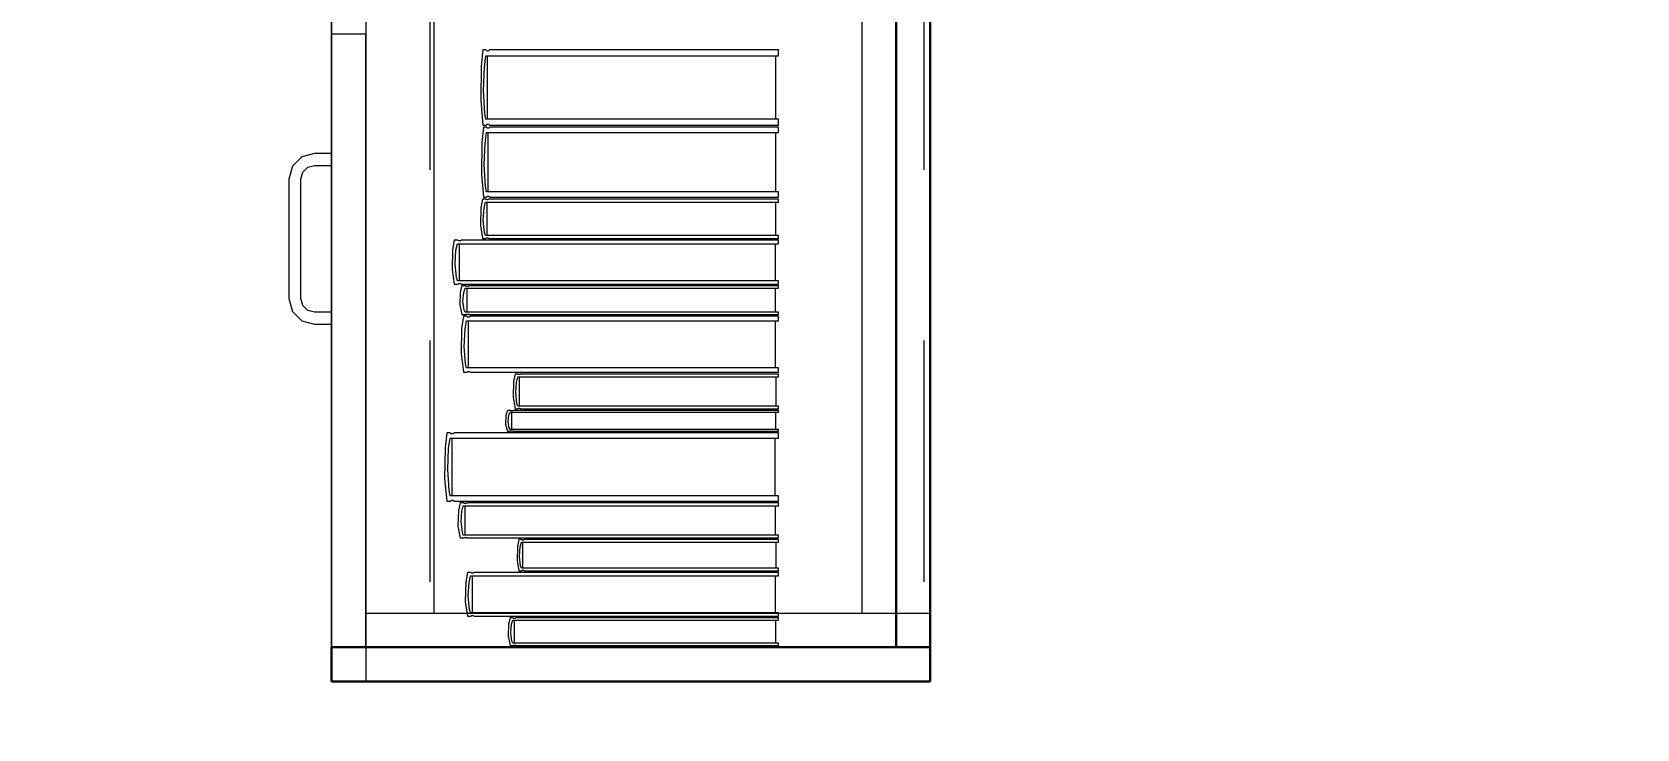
# Model space of a CAD drawing. Header units: inches. Extents: x -19 to 5698, y -728 to 92.
# Drawn here: x 114.645 to 115.583, y 6.749 to 7.157 of the extents above; entities that cross this region are included whole.
import ezdxf

# ---------------------------------------------------------------- set-up
doc = ezdxf.new("R2010")
doc.units = ezdxf.units.IN
doc.header["$MEASUREMENT"] = 0
doc.set_wipeout_variables(frame=1)
doc.header["$PDMODE"] = 1
doc.linetypes.add('Línea Oculta', pattern=[0.195611, 0.141111, -0.0545])
doc.linetypes.add('Wipeout_Contour', pattern=[1, 0, -1])
doc.layers.get('0').update_dxf_attribs({"color": 61})
for name, color, linetype in [('02 _ ARQ _ ALB _ Cotas Ejes', 7, 'Continuous'), ('08 _ STR _ EXT _ 08 Placas Inclinadas', 7, 'Continuous'), ('Dibujo 2D - General', 7, 'Continuous'), ('Interior - Mobiliario', 7, 'Continuous')]:
    doc.layers.add(name, color=color, linetype=linetype)
doc.styles.add('Estilo_Generado_4', font='swisse.ttf')
doc.dimstyles.new('Estilo_Generado__1', dxfattribs={"dimtxt": 0.125, "dimasz": 0.095, "dimexe": 0.18, "dimexo": 0.3, "dimgap": 0, "dimtad": 0, "dimtih": 1, "dimtoh": 1, "dimzin": 0, "dimdsep": 46, "dimtxsty": 'Estilo_Generado_4', "dimblk": 'ARROWHEAD_6', "dimblk1": 'ARROWHEAD_6', "dimblk2": 'ARROWHEAD_6', "dimcen": 0.09, "dimse1": 1, "dimse2": 1, "dimclrd": 144, "dimclre": 144, "dimclrt": 7, "dimadec": 0, "dimazin": 0, "dimtfac": 1, "dimtdec": 4, "dimtmove": 0, "dimatfit": 3, "dimfxl": 1, "dimtolj": 1, "dimtzin": 0, "dimarcsym": 0})
doc.dimstyles.new('Estilo_Generado__6', dxfattribs={"dimtxt": 0.125, "dimasz": 0.095, "dimexe": 0.18, "dimexo": 0.0625, "dimgap": 0, "dimtad": 0, "dimzin": 0, "dimdsep": 46, "dimtxsty": 'Estilo_Generado_4', "dimblk": 'ARROWHEAD_6', "dimblk1": 'ARROWHEAD_6', "dimblk2": 'ARROWHEAD_6', "dimcen": 0.09, "dimse1": 1, "dimse2": 1, "dimclrd": 144, "dimclre": 144, "dimclrt": 7, "dimadec": 0, "dimazin": 0, "dimtfac": 1, "dimtdec": 4, "dimtmove": 0, "dimatfit": 3, "dimfxl": 1, "dimtolj": 1, "dimtzin": 0, "dimarcsym": 0})

# ---------------------------------------------------------------- blocks, each defined once
blk = doc.blocks.new('ARROWHEAD_6')
at = {"color": 0, "linetype": 'Continuous', "lineweight": 0}
for p, q in [((-0.5, -0.5), (0.5, 0.5)), ((0, 0), (-1, 0))]:
    blk.add_line(p, q, dxfattribs=at)
blk = doc.blocks.new('*D90', base_point=(804.05902, 0))
at = {"layer": '02 _ ARQ _ ALB _ Cotas Ejes', "color": 144, "linetype": 'Continuous', "lineweight": -2, "transparency": 16777216}
for p, q in [((108.91499, 2.28411), (112.08863, 2.28411)), ((115.725, 2.28411), (112.47606, 2.28411))]:
    blk.add_line(p, q, dxfattribs=at)
at = {"layer": 'Defpoints', "color": 0, "linetype": 'Continuous', "transparency": 16777216}
for p in [(108.81999, 7.45), (115.82, 7.45), (115.82, 2.28411)]:
    blk.add_point(p, dxfattribs=at)
at = {"layer": '02 _ ARQ _ ALB _ Cotas Ejes', "color": 144, "linetype": 'Continuous', "lineweight": -2, "transparency": 16777216, "xscale": 0.095, "yscale": 0.095, "zscale": 0.095, "rotation": 180}
blk.add_blockref('ARROWHEAD_6', (108.81999, 2.28411), dxfattribs=at)
at = {"layer": '02 _ ARQ _ ALB _ Cotas Ejes', "color": 144, "linetype": 'Continuous', "lineweight": -2, "transparency": 16777216, "xscale": 0.095, "yscale": 0.095, "zscale": 0.095}
blk.add_blockref('ARROWHEAD_6', (115.82, 2.28411), dxfattribs=at)
at = {"layer": '02 _ ARQ _ ALB _ Cotas Ejes', "color": 7, "linetype": 'Continuous', "lineweight": 13, "transparency": 16777216, "insert": (112.28235, 2.28411), "char_height": 0.125, "attachment_point": 5, "style": 'Estilo_Generado_4'}
blk.add_mtext('\\A1;7.00', dxfattribs=at)
blk = doc.blocks.new('*D97', base_point=(804.05902, 0))
at = {"layer": '02 _ ARQ _ ALB _ Cotas Ejes', "color": 144, "linetype": 'Continuous', "lineweight": -2, "transparency": 16777216}
for p, q in [((114.3928, 7.105), (114.3928, 6.65205)), ((114.3928, 5.89501), (114.3928, 6.27266))]:
    blk.add_line(p, q, dxfattribs=at)
at = {"layer": 'Defpoints', "color": 0, "linetype": 'Continuous', "transparency": 16777216}
for p in [(114.3928, 7.2), (116.07, 7.2), (114.87744, 5.80001)]:
    blk.add_point(p, dxfattribs=at)
at = {"layer": '02 _ ARQ _ ALB _ Cotas Ejes', "color": 144, "linetype": 'Continuous', "lineweight": -2, "transparency": 16777216, "xscale": 0.095, "yscale": 0.095, "zscale": 0.095}
for p, rotation in [((114.3928, 7.2), 90), ((114.3928, 5.80001), 270)]:
    blk.add_blockref('ARROWHEAD_6', p, dxfattribs=dict(at, rotation=rotation))
at = {"layer": '02 _ ARQ _ ALB _ Cotas Ejes', "color": 7, "linetype": 'Continuous', "lineweight": 13, "transparency": 16777216, "insert": (114.3928, 6.46236), "char_height": 0.125, "attachment_point": 5, "rotation": 90, "style": 'Estilo_Generado_4'}
blk.add_mtext('\\A1;1.40', dxfattribs=at)

msp = doc.modelspace()

# ---------------------------------------------------------------- wipeouts: each hides what was drawn before it
at = {"color": 254, "linetype": 'Wipeout_Contour', "lineweight": 0, "ltscale": 4906.165759}
msp.add_wipeout([(117.01364, 5.80001), (117.01364, 6.35), (100.67011, 6.35001), (100.67011, 7.85001), (100.16999, 7.85001), (100.16999, 5.80001)], dxfattribs=at).dxf.layer = 'Dibujo 2D - General'

# ---------------------------------------------------------------- next in the draw order: linework, layer by layer
at = {"layer": 'Interior - Mobiliario', "color": 175, "linetype": 'Continuous', "lineweight": 13}
for p, q in [((114.83997, 8.2572), (114.83997, 6.7972)), ((115.14997, 6.7972), (115.14997, 8.2572)), ((114.83997, 8.2372), (114.83997, 6.8172)), ((114.87997, 6.8172), (114.87997, 8.2372)), ((115.12997, 8.2372), (115.12997, 6.8172)), ((114.81997, 7.1562), (114.83997, 7.1562)), ((114.90835, 7.14683), (114.9074, 7.13714)), ((114.91023, 7.14683), (114.90835, 7.14683)), ((114.90928, 7.13668), (114.91008, 7.14329)), ((114.91008, 7.14329), (115.08131, 7.14329)), ((114.91033, 7.14666), (114.91023, 7.14683)), ((114.91054, 7.14639), (114.91033, 7.14666)), ((114.91078, 7.1462), (114.91054, 7.14639)), ((114.91103, 7.1461), (114.91078, 7.1462)), ((114.91094, 7.14329), (114.91094, 7.10618)), ((114.91129, 7.14609), (114.91103, 7.1461)), ((114.91154, 7.14617), (114.91129, 7.14609)), ((114.91178, 7.14634), (114.91154, 7.14617)), ((114.912, 7.14659), (114.91178, 7.14634)), ((114.91215, 7.14683), (114.912, 7.14659)), ((115.08131, 7.14683), (114.91215, 7.14683)), ((115.07959, 7.10618), (115.07959, 7.14329)), ((115.08131, 7.14329), (115.08131, 7.14683)), ((114.9074, 7.13714), (114.90719, 7.11738)), ((114.90884, 7.12308), (114.90928, 7.13668)), ((114.90957, 7.10953), (114.90884, 7.12308)), ((114.90719, 7.11738), (114.90835, 7.10264)), ((114.91008, 7.10618), (114.90957, 7.10953)), ((115.08131, 7.10618), (114.91008, 7.10618)), ((114.91023, 7.10264), (114.91037, 7.10288)), ((114.91037, 7.10288), (114.9106, 7.10313)), ((114.9106, 7.10313), (114.91084, 7.1033)), ((114.91084, 7.1033), (114.91109, 7.10338)), ((114.91109, 7.10338), (114.91134, 7.10337)), ((114.91134, 7.10337), (114.91159, 7.10327)), ((114.91159, 7.10327), (114.91183, 7.10308)), ((114.91183, 7.10308), (114.91205, 7.10282)), ((114.91205, 7.10282), (114.91215, 7.10264)), ((115.08131, 7.10264), (115.08131, 7.10618)), ((114.9087, 7.10164), (114.90775, 7.09262)), ((114.90835, 7.10264), (114.91023, 7.10264)), ((114.91057, 7.10164), (114.9087, 7.10164)), ((114.90963, 7.09219), (114.91042, 7.09835)), ((114.91042, 7.09835), (115.08131, 7.09835)), ((114.91067, 7.10148), (114.91057, 7.10164)), ((114.91089, 7.10123), (114.91067, 7.10148)), ((114.91112, 7.10106), (114.91089, 7.10123)), ((114.91137, 7.10097), (114.91112, 7.10106)), ((114.91129, 7.09835), (114.91129, 7.06378)), ((114.91163, 7.10096), (114.91137, 7.10097)), ((114.91188, 7.10103), (114.91163, 7.10096)), ((114.91212, 7.10119), (114.91188, 7.10103)), ((114.91234, 7.10142), (114.91212, 7.10119)), ((114.91215, 7.10264), (115.08131, 7.10264)), ((114.91249, 7.10164), (114.91234, 7.10142)), ((115.08131, 7.10164), (114.91249, 7.10164)), ((115.07959, 7.06378), (115.07959, 7.09835)), ((115.08131, 7.09835), (115.08131, 7.10164)), ((114.80247, 7.0842), (114.79698, 7.0787)), ((114.80997, 7.0862), (114.80247, 7.0842)), ((114.81997, 7.0862), (114.80997, 7.0862)), ((114.81997, 7.0792), (114.81997, 7.0862)), ((114.90775, 7.09262), (114.90754, 7.07421)), ((114.90919, 7.07952), (114.90963, 7.09219)), ((114.79698, 7.0787), (114.79497, 7.0712)), ((114.80197, 7.0712), (114.80304, 7.0752)), ((114.80304, 7.0752), (114.80597, 7.07813)), ((114.80597, 7.07813), (114.80997, 7.0792)), ((114.80997, 7.0792), (114.81997, 7.0792)), ((114.90991, 7.0669), (114.90919, 7.07952)), ((114.79497, 7.0712), (114.79497, 7.0012)), ((114.80197, 7.0012), (114.80197, 7.0712)), ((114.90754, 7.07421), (114.9087, 7.06049)), ((114.91042, 7.06378), (114.90991, 7.0669)), ((114.90811, 7.05949), (114.90716, 7.05442)), ((114.90999, 7.05949), (114.90811, 7.05949)), ((114.9087, 7.06049), (114.91057, 7.06049)), ((114.90905, 7.05418), (114.90984, 7.05764)), ((114.90984, 7.05764), (115.08131, 7.05764)), ((114.91009, 7.0594), (114.90999, 7.05949)), ((114.91031, 7.05926), (114.91009, 7.0594)), ((114.91055, 7.05916), (114.91031, 7.05926)), ((115.08131, 7.06378), (114.91042, 7.06378)), ((114.9108, 7.05911), (114.91055, 7.05916)), ((114.91057, 7.06049), (114.91072, 7.06071)), ((114.91071, 7.05764), (114.91071, 7.03824)), ((114.91072, 7.06071), (114.91094, 7.06094)), ((114.91105, 7.0591), (114.9108, 7.05911)), ((114.91094, 7.06094), (114.91118, 7.0611)), ((114.9113, 7.05914), (114.91105, 7.0591)), ((114.91118, 7.0611), (114.91143, 7.06117)), ((114.91154, 7.05923), (114.9113, 7.05914)), ((114.91143, 7.06117), (114.91169, 7.06116)), ((114.91177, 7.05936), (114.91154, 7.05923)), ((114.91169, 7.06116), (114.91193, 7.06107)), ((114.91191, 7.05949), (114.91177, 7.05936)), ((115.08131, 7.05949), (114.91191, 7.05949)), ((114.91193, 7.06107), (114.91217, 7.0609)), ((114.91217, 7.0609), (114.91239, 7.06065)), ((114.91239, 7.06065), (114.91249, 7.06049)), ((114.91249, 7.06049), (115.08131, 7.06049)), ((115.07958, 7.03824), (115.07958, 7.05764)), ((115.08131, 7.06049), (115.08131, 7.06378)), ((115.08131, 7.05764), (115.08131, 7.05949)), ((114.90716, 7.05442), (114.90695, 7.04409)), ((114.9086, 7.04707), (114.90905, 7.05418)), ((114.90933, 7.03999), (114.9086, 7.04707)), ((114.90695, 7.04409), (114.90811, 7.03639)), ((114.90984, 7.03824), (114.90933, 7.03999)), ((115.08131, 7.03824), (114.90984, 7.03824)), ((115.08131, 7.03639), (115.08131, 7.03824)), ((114.89058, 7.02975), (114.89034, 7.01824)), ((114.89162, 7.03539), (114.89058, 7.02975)), ((114.89368, 7.03539), (114.89162, 7.03539)), ((114.89216, 7.02156), (114.89264, 7.02948)), ((114.89264, 7.02948), (114.89351, 7.03333)), ((114.89351, 7.03333), (115.08131, 7.03333)), ((114.89378, 7.03529), (114.89368, 7.03539)), ((114.89402, 7.03514), (114.89378, 7.03529)), ((114.89428, 7.03503), (114.89402, 7.03514)), ((114.89456, 7.03497), (114.89428, 7.03503)), ((114.89446, 7.03333), (114.89446, 7.01171)), ((114.89484, 7.03496), (114.89456, 7.03497)), ((114.89511, 7.03501), (114.89484, 7.03496)), ((114.89538, 7.03511), (114.89511, 7.03501)), ((114.89562, 7.03526), (114.89538, 7.03511)), ((114.89578, 7.03539), (114.89562, 7.03526)), ((115.08131, 7.03539), (114.89578, 7.03539)), ((114.90811, 7.03639), (114.90999, 7.03639)), ((114.90999, 7.03639), (114.91013, 7.03652)), ((114.91013, 7.03652), (114.91036, 7.03665)), ((114.91036, 7.03665), (114.9106, 7.03674)), ((114.9106, 7.03674), (114.91085, 7.03678)), ((114.91085, 7.03678), (114.91111, 7.03677)), ((114.91111, 7.03677), (114.91136, 7.03672)), ((114.91136, 7.03672), (114.9116, 7.03662)), ((114.9116, 7.03662), (114.91181, 7.03648)), ((114.91181, 7.03648), (114.91191, 7.03639)), ((114.91191, 7.03639), (115.08131, 7.03639)), ((115.07942, 7.01171), (115.07942, 7.03333)), ((115.08131, 7.03333), (115.08131, 7.03539)), ((114.89295, 7.01366), (114.89216, 7.02156)), ((114.89034, 7.01824), (114.89162, 7.00965)), ((114.89162, 7.00965), (114.89368, 7.00965)), ((114.89351, 7.01171), (114.89295, 7.01366)), ((115.08131, 7.01171), (114.89351, 7.01171)), ((114.89368, 7.00965), (114.89383, 7.00979)), ((114.89383, 7.00979), (114.89408, 7.00994)), ((114.89408, 7.00994), (114.89434, 7.01004)), ((114.89434, 7.01004), (114.89462, 7.01008)), ((114.89462, 7.01008), (114.8949, 7.01008)), ((114.8949, 7.01008), (114.89517, 7.01002)), ((114.89517, 7.01002), (114.89543, 7.00991)), ((114.89543, 7.00991), (114.89567, 7.00975)), ((114.89567, 7.00975), (114.89578, 7.00965)), ((114.89578, 7.00965), (115.08131, 7.00965)), ((115.08131, 7.00965), (115.08131, 7.01171)), ((114.79497, 7.0012), (114.79698, 6.9937)), ((114.80304, 6.9972), (114.80197, 7.0012)), ((114.89515, 7.00498), (114.89492, 6.99748)), ((114.89616, 7.00865), (114.89515, 7.00498)), ((114.89817, 7.00865), (114.89616, 7.00865)), ((114.89669, 6.99964), (114.89716, 7.0048)), ((114.89746, 6.9945), (114.89669, 6.99964)), ((114.89716, 7.0048), (114.89801, 7.00731)), ((114.89801, 7.00731), (115.08131, 7.00731)), ((114.89827, 7.00859), (114.89817, 7.00865)), ((114.89851, 7.00849), (114.89827, 7.00859)), ((114.89876, 7.00841), (114.89851, 7.00849)), ((114.89903, 7.00838), (114.89876, 7.00841)), ((114.89894, 7.00731), (114.89894, 6.99323)), ((114.8993, 7.00837), (114.89903, 7.00838)), ((114.89957, 7.0084), (114.8993, 7.00837)), ((114.89983, 7.00847), (114.89957, 7.0084)), ((114.90007, 7.00856), (114.89983, 7.00847)), ((114.90022, 7.00865), (114.90007, 7.00856)), ((115.08131, 7.00865), (114.90022, 7.00865)), ((115.07946, 6.99323), (115.07946, 7.00731)), ((115.08131, 7.00731), (115.08131, 7.00865)), ((114.79698, 6.9937), (114.80247, 6.98821)), ((114.80597, 6.99428), (114.80304, 6.9972)), ((114.80997, 6.9932), (114.80597, 6.99428)), ((114.81997, 6.9932), (114.80997, 6.9932)), ((114.81997, 6.9862), (114.81997, 6.9932)), ((114.89492, 6.99748), (114.89616, 6.99189)), ((114.89697, 6.99089), (114.89597, 6.98369)), ((114.89616, 6.99189), (114.89817, 6.99189)), ((114.89898, 6.99089), (114.89697, 6.99089)), ((114.89801, 6.99323), (114.89746, 6.9945)), ((115.08131, 6.99323), (114.89801, 6.99323)), ((114.89817, 6.99189), (114.89832, 6.99198)), ((114.89832, 6.99198), (114.89856, 6.99207)), ((114.89856, 6.99207), (114.89882, 6.99214)), ((114.89882, 6.99214), (114.89909, 6.99217)), ((114.89908, 6.99076), (114.89898, 6.99089)), ((114.89931, 6.99056), (114.89908, 6.99076)), ((114.89909, 6.99217), (114.89936, 6.99216)), ((114.89957, 6.99042), (114.89931, 6.99056)), ((114.89936, 6.99216), (114.89963, 6.99212)), ((114.89983, 6.99035), (114.89957, 6.99042)), ((114.89963, 6.99212), (114.89989, 6.99205)), ((114.90011, 6.99034), (114.89983, 6.99035)), ((114.89989, 6.99205), (114.90012, 6.99195)), ((114.90037, 6.9904), (114.90011, 6.99034)), ((114.90012, 6.99195), (114.90022, 6.99189)), ((114.90022, 6.99189), (115.08131, 6.99189)), ((114.90063, 6.99052), (114.90037, 6.9904)), ((114.90087, 6.99071), (114.90063, 6.99052)), ((114.90102, 6.99089), (114.90087, 6.99071)), ((115.08131, 6.99089), (114.90102, 6.99089)), ((115.08131, 6.99189), (115.08131, 6.99323)), ((115.08131, 6.98826), (115.08131, 6.99089)), ((114.80247, 6.98821), (114.80997, 6.9862)), ((114.80997, 6.9862), (114.81997, 6.9862)), ((114.89597, 6.98369), (114.89574, 6.96903)), ((114.8975, 6.97326), (114.89797, 6.98335)), ((114.89797, 6.98335), (114.89882, 6.98826)), ((114.89882, 6.98826), (115.08131, 6.98826)), ((114.89974, 6.98826), (114.89974, 6.96071)), ((115.07947, 6.96071), (115.07947, 6.98826)), ((114.89827, 6.9632), (114.8975, 6.97326)), ((114.89574, 6.96903), (114.89697, 6.95809)), ((114.89882, 6.96071), (114.89827, 6.9632)), ((114.89697, 6.95809), (114.89898, 6.95809)), ((115.08131, 6.96071), (114.89882, 6.96071)), ((114.89898, 6.95809), (114.89913, 6.95826)), ((114.89913, 6.95826), (114.89937, 6.95845)), ((114.89937, 6.95845), (114.89963, 6.95858)), ((114.89963, 6.95858), (114.89989, 6.95864)), ((114.89989, 6.95864), (114.90017, 6.95863)), ((114.90017, 6.95863), (114.90043, 6.95855)), ((114.90043, 6.95855), (114.90069, 6.95841)), ((114.90069, 6.95841), (114.90092, 6.95822)), ((114.90092, 6.95822), (114.90102, 6.95809)), ((114.90102, 6.95809), (115.08131, 6.95809)), ((114.92636, 6.95262), (114.92617, 6.94351)), ((114.9272, 6.95709), (114.92636, 6.95262)), ((114.92888, 6.95709), (114.9272, 6.95709)), ((114.92803, 6.95241), (114.92874, 6.95546)), ((114.92874, 6.95546), (115.08131, 6.95546)), ((114.92896, 6.95701), (114.92888, 6.95709)), ((114.92916, 6.95689), (114.92896, 6.95701)), ((114.92937, 6.9568), (114.92916, 6.95689)), ((114.92959, 6.95675), (114.92937, 6.9568)), ((114.92951, 6.95546), (114.92951, 6.93834)), ((114.92982, 6.95675), (114.92959, 6.95675)), ((114.93004, 6.95679), (114.92982, 6.95675)), ((114.93026, 6.95686), (114.93004, 6.95679)), ((114.93046, 6.95698), (114.93026, 6.95686)), ((114.93058, 6.95709), (114.93046, 6.95698)), ((115.08131, 6.95709), (114.93058, 6.95709)), ((115.07977, 6.93834), (115.07977, 6.95546)), ((115.08131, 6.95809), (115.08131, 6.96071)), ((115.08131, 6.95546), (115.08131, 6.95709)), ((114.92617, 6.94351), (114.9272, 6.93671)), ((114.92764, 6.94613), (114.92803, 6.95241)), ((114.92829, 6.93989), (114.92764, 6.94613)), ((114.92269, 6.93571), (114.92182, 6.93307)), ((114.92441, 6.93571), (114.92269, 6.93571)), ((114.92355, 6.93294), (114.92428, 6.93475)), ((114.92428, 6.93475), (115.08131, 6.93475)), ((114.9245, 6.93566), (114.92441, 6.93571)), ((114.9247, 6.93559), (114.9245, 6.93566)), ((114.92492, 6.93554), (114.9247, 6.93559)), ((114.92515, 6.93551), (114.92492, 6.93554)), ((114.92507, 6.93475), (114.92507, 6.92463)), ((114.92538, 6.93551), (114.92515, 6.93551)), ((114.92561, 6.93553), (114.92538, 6.93551)), ((114.92584, 6.93558), (114.92561, 6.93553)), ((114.92604, 6.93565), (114.92584, 6.93558)), ((114.92617, 6.93571), (114.92604, 6.93565)), ((115.08131, 6.93571), (114.92617, 6.93571)), ((114.9272, 6.93671), (114.92888, 6.93671)), ((114.92874, 6.93834), (114.92829, 6.93989)), ((115.08131, 6.93834), (114.92874, 6.93834)), ((114.92888, 6.93671), (114.929, 6.93682)), ((114.929, 6.93682), (114.9292, 6.93694)), ((114.9292, 6.93694), (114.92942, 6.93701)), ((114.92942, 6.93701), (114.92964, 6.93705)), ((114.92964, 6.93705), (114.92987, 6.93705)), ((114.92987, 6.93705), (114.93009, 6.937)), ((114.93009, 6.937), (114.9303, 6.93691)), ((114.9303, 6.93691), (114.9305, 6.93679)), ((114.9305, 6.93679), (114.93058, 6.93671)), ((114.93058, 6.93671), (115.08131, 6.93671)), ((115.07973, 6.92463), (115.07973, 6.93475)), ((115.08131, 6.93671), (115.08131, 6.93834)), ((115.08131, 6.93475), (115.08131, 6.93571)), ((114.92182, 6.93307), (114.92162, 6.92769)), ((114.92162, 6.92769), (114.92269, 6.92367)), ((114.92314, 6.92924), (114.92355, 6.93294)), ((114.9238, 6.92555), (114.92314, 6.92924)), ((114.92428, 6.92463), (114.9238, 6.92555)), ((115.08131, 6.92463), (114.92428, 6.92463)), ((115.08131, 6.92367), (115.08131, 6.92463)), ((114.88731, 6.92267), (114.88624, 6.91389)), ((114.88941, 6.92267), (114.88731, 6.92267)), ((114.88835, 6.91347), (114.88925, 6.91947)), ((114.88925, 6.91947), (115.08131, 6.91947)), ((114.88952, 6.92252), (114.88941, 6.92267)), ((114.88977, 6.92227), (114.88952, 6.92252)), ((114.89003, 6.9221), (114.88977, 6.92227)), ((114.89031, 6.92201), (114.89003, 6.9221)), ((114.89022, 6.91947), (114.89022, 6.88582)), ((114.8906, 6.922), (114.89031, 6.92201)), ((114.89088, 6.92207), (114.8906, 6.922)), ((114.89115, 6.92223), (114.89088, 6.92207)), ((114.8914, 6.92246), (114.89115, 6.92223)), ((114.89156, 6.92267), (114.8914, 6.92246)), ((115.08131, 6.92267), (114.89156, 6.92267)), ((114.92269, 6.92367), (114.92441, 6.92367)), ((114.92441, 6.92367), (114.92454, 6.92374)), ((114.92454, 6.92374), (114.92475, 6.9238)), ((114.92475, 6.9238), (114.92497, 6.92385)), ((114.92497, 6.92385), (114.9252, 6.92387)), ((114.9252, 6.92387), (114.92543, 6.92387)), ((114.92543, 6.92387), (114.92566, 6.92384)), ((114.92566, 6.92384), (114.92588, 6.92379)), ((114.92588, 6.92379), (114.92608, 6.92372)), ((114.92608, 6.92372), (114.92617, 6.92367)), ((114.92617, 6.92367), (115.08131, 6.92367)), ((115.07937, 6.88582), (115.07937, 6.91947)), ((115.08131, 6.91947), (115.08131, 6.92267)), ((114.88624, 6.91389), (114.886, 6.89597)), ((114.88786, 6.90114), (114.88835, 6.91347)), ((114.88867, 6.88886), (114.88786, 6.90114)), ((114.886, 6.89597), (114.88731, 6.88262)), ((114.88925, 6.88582), (114.88867, 6.88886)), ((114.88731, 6.88262), (114.88941, 6.88262)), ((115.08131, 6.88582), (114.88925, 6.88582)), ((114.88941, 6.88262), (114.88957, 6.88283)), ((114.88957, 6.88283), (114.88982, 6.88306)), ((114.88982, 6.88306), (114.8901, 6.88321)), ((114.8901, 6.88321), (114.89038, 6.88329)), ((114.89038, 6.88329), (114.89066, 6.88328)), ((114.89066, 6.88328), (114.89094, 6.88319)), ((114.89094, 6.88319), (114.89121, 6.88302)), ((114.89121, 6.88302), (114.89146, 6.88277)), ((114.89146, 6.88277), (114.89156, 6.88262)), ((114.89156, 6.88262), (115.08131, 6.88262)), ((114.89508, 6.88162), (114.89406, 6.87713)), ((114.8971, 6.88162), (114.89508, 6.88162)), ((114.89608, 6.87692), (114.89694, 6.87998)), ((114.89694, 6.87998), (115.08131, 6.87998)), ((114.8972, 6.88154), (114.8971, 6.88162)), ((114.89744, 6.88141), (114.8972, 6.88154)), ((114.89769, 6.88133), (114.89744, 6.88141)), ((114.89796, 6.88128), (114.89769, 6.88133)), ((114.89787, 6.87998), (114.89787, 6.8628)), ((114.89824, 6.88128), (114.89796, 6.88128)), ((114.89851, 6.88131), (114.89824, 6.88128)), ((114.89877, 6.88139), (114.89851, 6.88131)), ((114.89901, 6.88151), (114.89877, 6.88139)), ((114.89916, 6.88162), (114.89901, 6.88151)), ((115.08131, 6.88162), (114.89916, 6.88162)), ((115.07945, 6.8628), (115.07945, 6.87998)), ((115.08131, 6.88262), (115.08131, 6.88582)), ((115.08131, 6.87998), (115.08131, 6.88162)), ((114.89406, 6.87713), (114.89382, 6.86799)), ((114.89561, 6.87062), (114.89608, 6.87692)), ((114.89639, 6.86435), (114.89561, 6.87062)), ((114.89382, 6.86799), (114.89508, 6.86117)), ((114.89508, 6.86117), (114.8971, 6.86117)), ((114.89694, 6.8628), (114.89639, 6.86435)), ((115.08131, 6.8628), (114.89694, 6.8628)), ((114.8971, 6.86117), (114.89725, 6.86128)), ((114.89725, 6.86128), (114.89749, 6.86139)), ((114.89749, 6.86139), (114.89775, 6.86147)), ((114.89775, 6.86147), (114.89802, 6.86151)), ((114.89802, 6.86151), (114.8983, 6.8615)), ((114.8983, 6.8615), (114.89857, 6.86146)), ((114.89857, 6.86146), (114.89882, 6.86137)), ((114.89882, 6.86137), (114.89906, 6.86125)), ((114.89906, 6.86125), (114.89916, 6.86117)), ((114.89916, 6.86117), (115.08131, 6.86117)), ((114.92936, 6.86017), (114.92853, 6.85618)), ((114.93101, 6.86017), (114.92936, 6.86017)), ((114.9311, 6.8601), (114.93101, 6.86017)), ((114.93129, 6.85999), (114.9311, 6.8601)), ((114.9315, 6.85991), (114.93129, 6.85999)), ((114.93172, 6.85987), (114.9315, 6.85991)), ((114.93194, 6.85986), (114.93172, 6.85987)), ((114.93216, 6.8599), (114.93194, 6.85986)), ((114.93238, 6.85997), (114.93216, 6.8599)), ((114.93257, 6.86007), (114.93238, 6.85997)), ((114.9327, 6.86017), (114.93257, 6.86007)), ((115.08131, 6.86017), (114.9327, 6.86017)), ((115.08131, 6.86117), (115.08131, 6.8628)), ((115.08131, 6.85871), (115.08131, 6.86017)), ((114.92853, 6.85618), (114.92834, 6.84804)), ((114.9298, 6.85039), (114.93018, 6.85599)), ((114.93043, 6.84481), (114.9298, 6.85039)), ((114.93018, 6.85599), (114.93088, 6.85871)), ((114.93088, 6.85871), (115.08131, 6.85871)), ((114.93164, 6.85871), (114.93164, 6.84343)), ((115.0798, 6.84343), (115.0798, 6.85871)), ((114.89933, 6.84097), (114.89833, 6.83535)), ((114.90131, 6.84097), (114.89933, 6.84097)), ((114.90141, 6.84087), (114.90131, 6.84097)), ((114.90164, 6.84072), (114.90141, 6.84087)), ((114.90189, 6.84061), (114.90164, 6.84072)), ((114.90215, 6.84055), (114.90189, 6.84061)), ((114.90242, 6.84055), (114.90215, 6.84055)), ((114.90268, 6.84059), (114.90242, 6.84055)), ((114.90294, 6.84069), (114.90268, 6.84059)), ((114.90317, 6.84084), (114.90294, 6.84069)), ((114.90332, 6.84097), (114.90317, 6.84084)), ((115.08131, 6.84097), (114.90332, 6.84097)), ((114.92834, 6.84804), (114.92936, 6.84197)), ((114.92936, 6.84197), (114.93101, 6.84197)), ((114.93088, 6.84343), (114.93043, 6.84481)), ((115.08131, 6.84343), (114.93088, 6.84343)), ((114.93101, 6.84197), (114.93114, 6.84207)), ((114.93114, 6.84207), (114.93134, 6.84218)), ((114.93134, 6.84218), (114.93155, 6.84225)), ((114.93155, 6.84225), (114.93177, 6.84228)), ((114.93177, 6.84228), (114.93199, 6.84227)), ((114.93199, 6.84227), (114.93221, 6.84223)), ((114.93221, 6.84223), (114.93242, 6.84216)), ((114.93242, 6.84216), (114.93261, 6.84204)), ((114.93261, 6.84204), (114.9327, 6.84197)), ((114.9327, 6.84197), (115.08131, 6.84197)), ((115.08131, 6.84197), (115.08131, 6.84343)), ((115.08131, 6.83892), (115.08131, 6.84097)), ((114.89833, 6.83535), (114.89811, 6.82388)), ((114.89985, 6.82718), (114.90031, 6.83508)), ((114.90031, 6.83508), (114.90115, 6.83892)), ((114.90115, 6.83892), (115.08131, 6.83892)), ((114.90206, 6.83892), (114.90206, 6.81737)), ((115.0795, 6.81737), (115.0795, 6.83892)), ((114.89811, 6.82388), (114.89933, 6.81532)), ((114.90061, 6.81932), (114.89985, 6.82718)), ((114.83997, 6.8172), (114.87997, 6.8172)), ((114.87997, 6.8172), (115.12997, 6.8172)), ((114.89933, 6.81532), (114.90131, 6.81532)), ((114.90115, 6.81737), (114.90061, 6.81932)), ((115.08131, 6.81737), (114.90115, 6.81737)), ((114.90131, 6.81532), (114.90146, 6.81546)), ((114.90146, 6.81546), (114.90169, 6.81561)), ((114.90169, 6.81561), (114.90195, 6.8157)), ((114.90195, 6.8157), (114.90221, 6.81575)), ((114.90221, 6.81575), (114.90248, 6.81574)), ((114.90248, 6.81574), (114.90274, 6.81569)), ((114.90274, 6.81569), (114.90299, 6.81558)), ((114.90299, 6.81558), (114.90322, 6.81542)), ((114.90322, 6.81542), (114.90332, 6.81532)), ((114.90332, 6.81532), (115.08131, 6.81532)), ((114.92426, 6.81432), (114.9234, 6.81079)), ((114.92597, 6.81432), (114.92426, 6.81432)), ((114.92511, 6.81062), (114.92583, 6.81303)), ((114.92583, 6.81303), (115.08131, 6.81303)), ((114.92606, 6.81426), (114.92597, 6.81432)), ((114.92626, 6.81416), (114.92606, 6.81426)), ((114.92647, 6.81409), (114.92626, 6.81416)), ((114.9267, 6.81406), (114.92647, 6.81409)), ((114.92693, 6.81405), (114.9267, 6.81406)), ((114.92716, 6.81408), (114.92693, 6.81405)), ((114.92738, 6.81414), (114.92716, 6.81408)), ((114.92758, 6.81423), (114.92738, 6.81414)), ((114.92771, 6.81432), (114.92758, 6.81423)), ((115.08131, 6.81432), (114.92771, 6.81432)), ((115.08131, 6.81532), (115.08131, 6.81737)), ((115.08131, 6.81303), (115.08131, 6.81432)), ((114.9234, 6.81079), (114.92321, 6.80358)), ((114.92471, 6.80566), (114.92511, 6.81062)), ((114.83997, 6.7972), (115.14997, 6.7972))]:
    msp.add_line(p, q, dxfattribs=at)

# ---------------------------------------------------------------- next in the draw order: wipeouts: each hides what was drawn before it
at = {"color": 254, "linetype": 'Wipeout_Contour', "lineweight": 0, "ltscale": 3307.014868}
msp.add_wipeout([(115.14997, 8.2572), (115.14997, 6.7972), (115.16997, 6.7972), (115.16997, 8.2572)], dxfattribs=at).dxf.layer = 'Interior - Mobiliario'

# ---------------------------------------------------------------- next in the draw order: linework, layer by layer
at = {"layer": 'Interior - Mobiliario', "color": 175, "linetype": 'Continuous', "lineweight": 30}
for p, q in [((115.14997, 6.7972), (115.14997, 8.2572)), ((115.16997, 6.7972), (115.16997, 8.2572)), ((115.14997, 6.7972), (115.16997, 6.7972))]:
    msp.add_line(p, q, dxfattribs=at)
at = {"layer": 'Interior - Mobiliario', "color": 175, "linetype": 'Continuous', "lineweight": 13}
for p, q in [((115.14997, 8.2572), (115.14997, 6.7972)), ((115.16997, 6.7972), (115.16997, 8.2572)), ((115.16997, 6.8172), (115.16997, 8.2372)), ((115.12997, 6.8172), (115.16997, 6.8172)), ((115.14997, 6.7972), (115.16997, 6.7972))]:
    msp.add_line(p, q, dxfattribs=at)

# ---------------------------------------------------------------- next in the draw order: wipeouts: each hides what was drawn before it
at = {"color": 254, "linetype": 'Wipeout_Contour', "lineweight": 0, "ltscale": 3306.327989}
msp.add_wipeout([(114.81997, 6.7972), (114.81997, 6.7772), (115.16997, 6.7772), (115.16997, 6.7972)], dxfattribs=at).dxf.layer = 'Interior - Mobiliario'

# ---------------------------------------------------------------- next in the draw order: linework, layer by layer
at = {"layer": '08 _ STR _ EXT _ 08 Placas Inclinadas', "color": 251, "linetype": 'Línea Oculta', "lineweight": 13}
msp.add_line((115.16611, 7.7), (115.16611, 4.6), dxfattribs=at)
at = {"layer": '08 _ STR _ EXT _ 08 Placas Inclinadas', "color": 251, "linetype": 'Línea Oculta', "lineweight": 13, "flags": 128}
msp.add_lwpolyline([(114.87744, 7.7), (114.87744, 4.6)], dxfattribs=at)
at = {"layer": 'Interior - Mobiliario', "color": 175, "linetype": 'Continuous', "lineweight": 13}
for p, q in [((114.81997, 6.7772), (114.81997, 8.2772)), ((115.16997, 8.2772), (115.16997, 6.7772)), ((114.81997, 8.2572), (114.81997, 6.7972)), ((114.81997, 8.2572), (114.81997, 6.7972)), ((114.83997, 8.2572), (114.83997, 6.7972)), ((114.83997, 8.2572), (114.83997, 6.7972)), ((115.14997, 6.7972), (115.14997, 8.2572)), ((115.14997, 6.7972), (115.14997, 8.2572)), ((115.14997, 6.7972), (115.14997, 8.2572)), ((115.16997, 6.7972), (115.16997, 8.2572)), ((114.81997, 6.7972), (114.81997, 7.1562)), ((114.83997, 6.7972), (114.83997, 7.1562)), ((114.83997, 6.8172), (114.83997, 6.7772)), ((114.92662, 6.81303), (114.92662, 6.79949)), ((115.07974, 6.79949), (115.07974, 6.81303)), ((115.16997, 6.7772), (115.16997, 6.8172)), ((114.92321, 6.80358), (114.92426, 6.7982)), ((114.92537, 6.80072), (114.92471, 6.80566)), ((115.16997, 6.7972), (114.81997, 6.7972)), ((114.81997, 6.7972), (114.81997, 6.7772)), ((114.81997, 6.7972), (115.16997, 6.7972)), ((114.81997, 6.7972), (115.14997, 6.7972)), ((114.81997, 6.7972), (114.83997, 6.7972)), ((114.83997, 6.7972), (115.14997, 6.7972)), ((114.83997, 6.7972), (115.14997, 6.7972)), ((114.92426, 6.7982), (114.92597, 6.7982)), ((114.92583, 6.79949), (114.92537, 6.80072)), ((115.08131, 6.79949), (114.92583, 6.79949)), ((114.92597, 6.7982), (114.9261, 6.79829)), ((114.9261, 6.79829), (114.9263, 6.79838)), ((114.9263, 6.79838), (114.92652, 6.79844)), ((114.92652, 6.79844), (114.92675, 6.79847)), ((114.92675, 6.79847), (114.92698, 6.79847)), ((114.92698, 6.79847), (114.92721, 6.79843)), ((114.92721, 6.79843), (114.92742, 6.79837)), ((114.92742, 6.79837), (114.92762, 6.79827)), ((114.92762, 6.79827), (114.92771, 6.7982)), ((114.92771, 6.7982), (115.08131, 6.7982)), ((115.08131, 6.7982), (115.08131, 6.79949)), ((115.16997, 6.7772), (115.16997, 6.7972)), ((114.81997, 6.7772), (115.16997, 6.7772)), ((115.16997, 6.7772), (114.81997, 6.7772)), ((114.83997, 6.7772), (115.16997, 6.7772))]:
    msp.add_line(p, q, dxfattribs=at)
at = {"layer": 'Interior - Mobiliario', "color": 175, "linetype": 'Continuous', "lineweight": 30}
for p, q in [((114.81997, 6.7972), (115.16997, 6.7972)), ((114.81997, 6.7772), (114.81997, 6.7972)), ((115.16997, 6.7772), (115.16997, 6.7972)), ((114.81997, 6.7772), (115.16997, 6.7772))]:
    msp.add_line(p, q, dxfattribs=at)

# ---------------------------------------------------------------- next in the draw order: dimensions: what is measured, and where the dimension line sits
at = {"layer": '02 _ ARQ _ ALB _ Cotas Ejes', "color": 144, "linetype": 'Continuous', "lineweight": 13}
dim = msp.add_linear_dim(base=(115.82, 2.28411), p1=(108.81999, 7.45), p2=(115.82, 7.45), dimstyle='Estilo_Generado__1', dxfattribs=at)
dim.commit()
dim.dimension.update_dxf_attribs({"geometry": '*D90', "text_midpoint": (112.28235, 2.28411), "dimtype": 160})
dim = msp.add_linear_dim(base=(114.3928, 7.2), p1=(114.87744, 5.80001), p2=(116.07, 7.2), angle=90, dimstyle='Estilo_Generado__6', dxfattribs=at)
dim.commit()
dim.dimension.update_dxf_attribs({"geometry": '*D97', "text_midpoint": (114.3928, 6.46236), "dimtype": 160, "text_rotation": 90})

doc.saveas('drawing.dxf')
